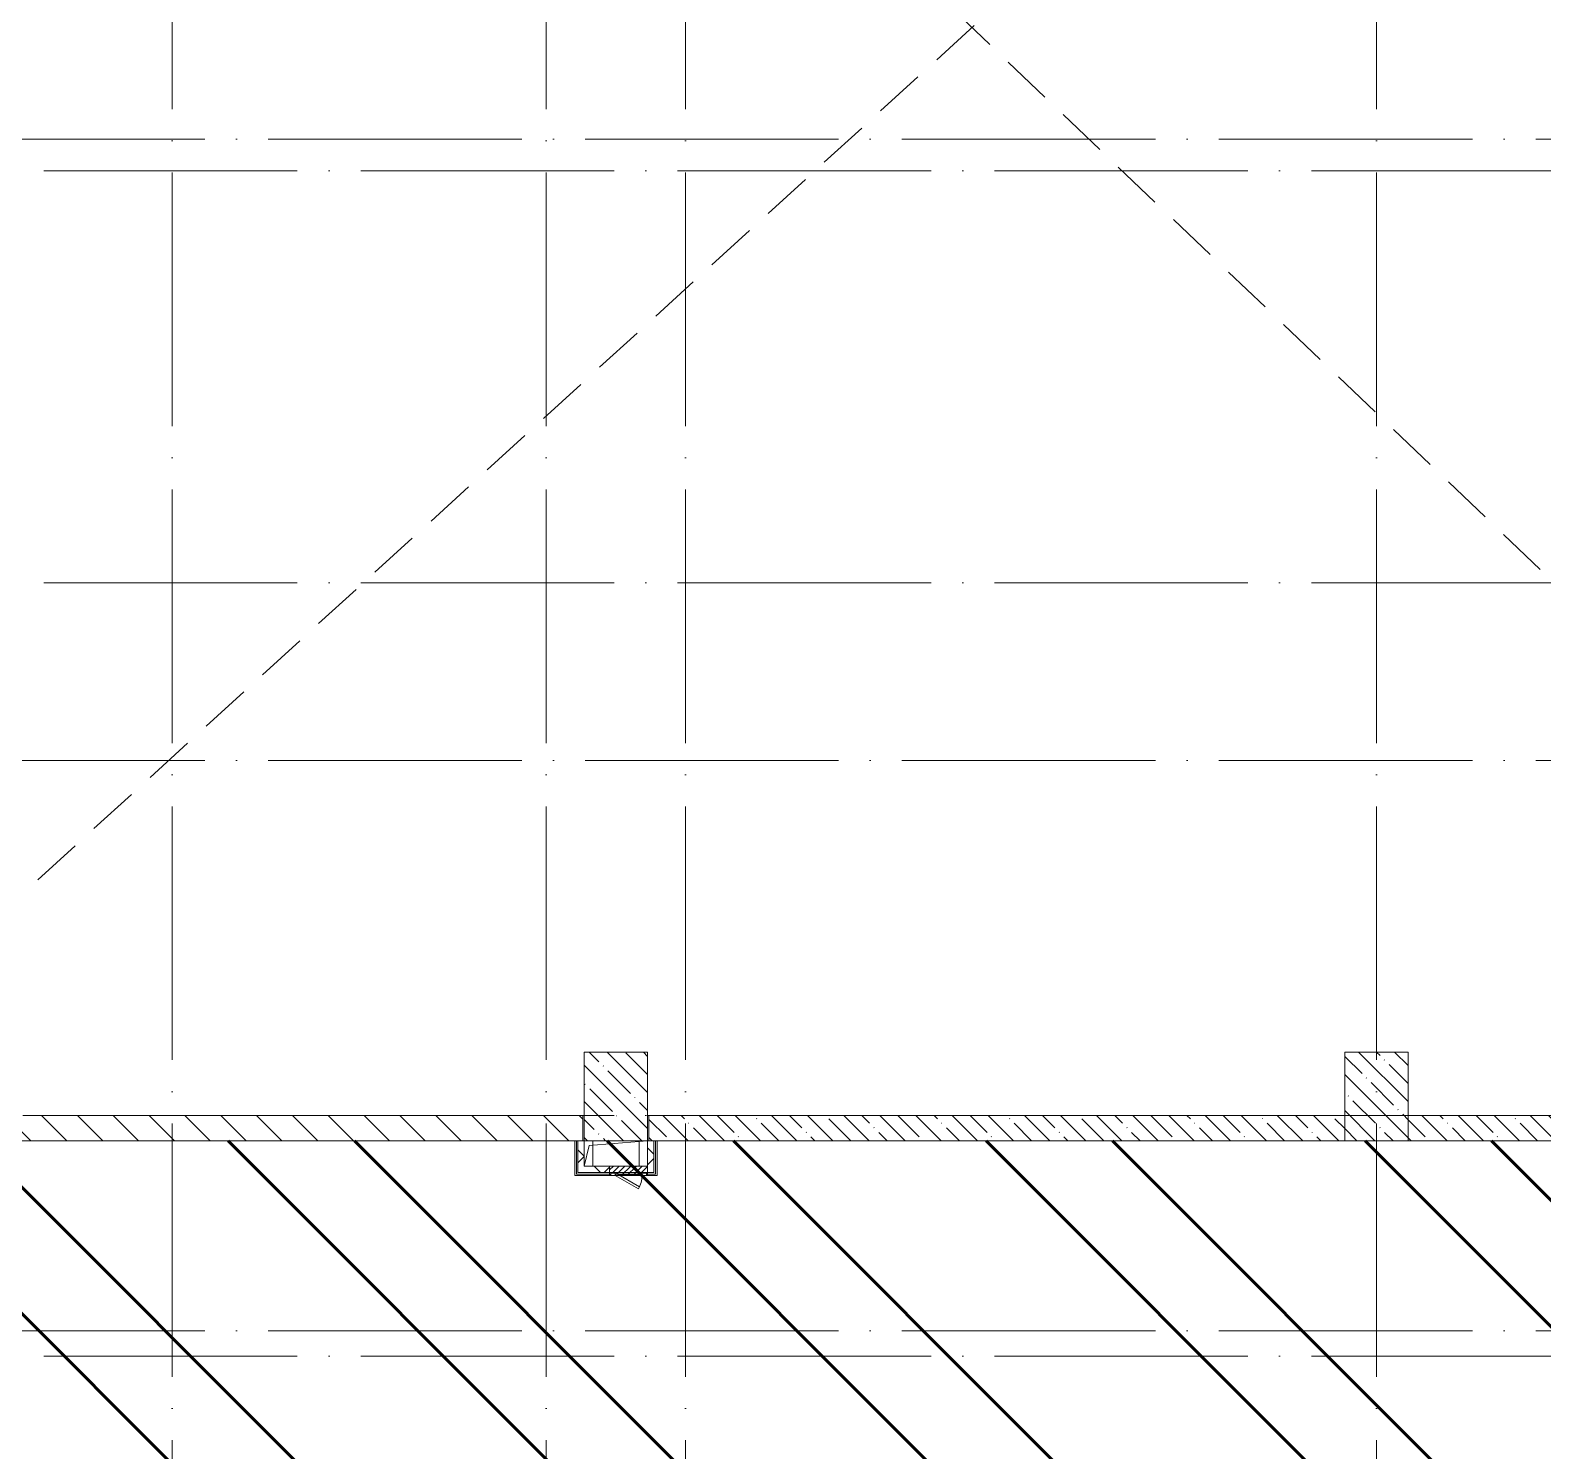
# Model space of a CAD drawing. Header units: millimetres. Extents: x -68946 to 288321, y -402657 to 324925.
# Drawn here: x 148132 to 160065, y -232876 to -221671 of the extents above; entities that cross this region are included whole.
import ezdxf

# ---------------------------------------------------------------- set-up
doc = ezdxf.new("R2010")
doc.units = ezdxf.units.MM
doc.linetypes.add('ADSK_Линия сетки', pattern=[2500, 2000, -250, 0, -250])
doc.linetypes.add('Штриховая', pattern=[600, 400, -200])
for name, color, linetype, lineweight in [('3.4) ПТ-1.2      4 вып', 1, 'Continuous', 60), ('A-DETL-____-OTLN', 250, 'Continuous', 5), ('A-DETL-GENF-OTLN', 250, 'Continuous', 5), ('A-DOOR-____-MCUT', 250, 'Continuous', 5), ('A-DOOR-____-OTLN', 250, 'Continuous', 5), ('A-FLOR-____-OTLN', 192, 'Continuous', 9), ('A-GENM-____-MCUT', 250, 'Continuous', 25), ('A-GENM-____-OTLN', 250, 'Continuous', 9), ('A-GLAZ-____-OTLN', 250, 'Continuous', 5), ('A-WALL-____-MCUT', 250, 'Continuous', 13), ('A-WALL-____-PATT', 250, 'Continuous', 13), ('A-WALL-FNSH-MCUT', 250, 'Continuous', 13), ('I-WALL-____-OTLN', 250, 'Continuous', 9), ('S-COLS-____-MCUT', 250, 'Continuous', 25), ('S-COLS-____-OTLN', 250, 'Continuous', 9), ('S-GRID-____-OTLN', 250, 'Continuous', 9)]:
    doc.layers.add(name, color=color, linetype=linetype, lineweight=lineweight)
pattern_1 = [(45, (28052.9, -258555.93), (-141.42136, 141.42136), []), (135, (28052.9, -258555.93), (-141.42136, -141.42136), [])]
pattern_2 = [(135, (28052.9, -258555.93), (-142.5612, -142.5612), []), (135, (28195.47, -258555.93), (-142.5612, -142.5612), [252.016, -50.403, 3.353, -47.05])]

# ---------------------------------------------------------------- blocks, each defined once
blk = doc.blocks.new('BSC_Колонна _Прямоугольная - 500x700-V127-АР1_Маркировочный план 3 этажа секция 2_3')
at = {"layer": 'S-COLS-____-OTLN', "lineweight": 5}
h = blk.add_hatch(dxfattribs=at)
h.set_pattern_fill('FP_103', color=256, style=0, pattern_type=2)
h.set_pattern_definition([(135, (-124699.98, -28475), (-142.5612, -142.5612), []), (135, (-124557.42, -28475), (-142.5612, -142.5612), [252.016, -50.403, 3.353, -47.05])])
h.paths.add_polyline_path([(-250, -350), (250, -350), (250, 350), (-250, 350), (-250, -350)])
at = {"layer": 'S-COLS-____-MCUT', "lineweight": 5}
for p, q in [((250, 350), (-250, 350)), ((-250, 350), (-250, -350)), ((250, -350), (250, 350)), ((-250, -350), (250, -350))]:
    blk.add_line(p, q, dxfattribs=at)
blk = doc.blocks.new('_Wn_-As_OpeningMEP_floor__Rectangular - _Wn_-As_OpeningMEP_floor__Rectangular-32466847-АР1_Маркировочный план 3 этажа секция 2_3')
at = {"layer": 'A-DETL-GENF-OTLN', "lineweight": 5}
for p, q in [((-212, 112), (250, 150)), ((-250, -50), (-212, 112))]:
    blk.add_line(p, q, dxfattribs=at)
blk = doc.blocks.new('АР_Люк - ЛРС_ВК_300х400_внутренний_RAL 9003-42737853-АР1_Маркировочный план 3 этажа секция 2_3')
at = {"layer": 'A-DOOR-____-OTLN'}
h = blk.add_hatch(dxfattribs=at)
h.set_pattern_fill('FP_144', color=256, style=0, pattern_type=2)
h.set_pattern_definition([(45, (125, 0), (-22.6274, 22.6274), [])])
h.paths.add_polyline_path([(275, 37), (265, 37), (265, 17), (230, 17), (229, 36), (220, 20), (190, 37), (20, 37), (20, 17), (-15, 17), (-15, 37), (-25, 37), (-25, -38), (275, -38), (275, 34)])
at = {"layer": 'A-DETL-GENF-OTLN', "lineweight": 5}
for p, q in [((275, 37), (-25, 37)), ((-25, 37), (-25, -38)), ((275, -38), (275, 37)), ((-25, -38), (275, -38))]:
    blk.add_line(p, q, dxfattribs=at)
at = {"layer": 'A-DOOR-____-MCUT', "lineweight": 5}
for p, q in [((48, 142), (38, 125)), ((38, 125), (220, 20)), ((230, 37), (48, 142)), ((20, 37), (-15, 37)), ((-15, 37), (-15, 17)), ((-15, 17), (20, 17)), ((20, 17), (20, 37)), ((220, 20), (230, 37)), ((265, 37), (230, 37)), ((230, 37), (230, 17)), ((230, 17), (265, 17)), ((265, 17), (265, 37))]:
    blk.add_line(p, q, dxfattribs=at)
blk.add_arc((230, 37), 210, 150, 180, dxfattribs=at)
at = {"layer": 'A-DOOR-____-OTLN'}
blk.add_line((230, 37), (48, 142), dxfattribs=at)
blk = doc.blocks.new('ASML_АР_Отделка Люка - ВО Отделка люков_Грунтовка 0_Шпатлевка 0_Окраска 0_0-42467640-АР1_Маркировочный план 3 этажа секция 2_3')
at = {"layer": 'A-GENM-____-MCUT', "lineweight": 5}
for p, q in [((-140, 3), (-150, 3)), ((-150, 3), (-150, 0)), ((65, 3), (-105, 3)), ((150, 3), (140, 3)), ((150, 0), (150, 3)), ((-150, 0), (-140, 0)), ((-105, 0), (70, 0)), ((103, 0), (105, 0)), ((140, 0), (150, 0))]:
    blk.add_line(p, q, dxfattribs=at)

msp = doc.modelspace()

# ---------------------------------------------------------------- hatches: boundary and pattern name
at = {"layer": '3.4) ПТ-1.2      4 вып'}
h = msp.add_hatch(dxfattribs=at)
h.set_pattern_fill('ANSI32', color=256, scale=222, angle=90)
h.paths.add_polyline_path([(160352.8838, -230430.9292), (145053.5681, -230430.9292), (145053.5681, -230950.9292), (142302.8838, -230950.9292), (142302.8838, -235730.9292), (142302.8838, -248330.9286), (160352.8838, -248330.9286)])
at = {"layer": 'A-WALL-____-PATT', "lineweight": 15}
h = msp.add_hatch(dxfattribs=at)
h.set_pattern_fill('FP_1', color=256, style=0, pattern_type=2)
h.set_pattern_definition([(135, (28052.9, -258555.93), (-141.42136, -141.42136), [])])
h.paths.add_polyline_path([(151102.9057, -230430.9282), (152492.8838, -230430.5665), (152492.8838, -230230.9282), (147152.8838, -230230.9282), (147152.8838, -230430.9282), (149860.6508, -230430.9276)])
h = msp.add_hatch(dxfattribs=at)
h.set_pattern_fill('FP_19', color=256, style=0, pattern_type=2)
h.set_pattern_definition(pattern_2)
h.paths.add_polyline_path([(164347.9057, -230430.9282), (164347.9057, -230230.9282), (159002.8838, -230230.9282), (159002.8838, -230430.9282), (164052.4823, -230430.9282)])
h.paths.add_polyline_path([(155852.9057, -230430.9282), (158502.8838, -230430.9282), (158502.8838, -230230.9282), (153012.9057, -230230.9282), (153012.9057, -230430.9282), (155452.9057, -230430.9282)])
h = msp.add_hatch(dxfattribs=at)
h.set_pattern_fill('FP_52', color=256, style=0, pattern_type=2)
h.set_pattern_definition(pattern_1)
h.paths.add_polyline_path([(152502.9057, -230630.9286), (152502.8838, -230430.9276), (152452.9057, -230430.9282), (152452.9057, -230591.9745), (152502.8838, -230630.9105)])
h.paths.add_polyline_path([(152495.1345, -230680.9286), (152502.9057, -230680.9286), (152502.9057, -230630.9286), (152452.9057, -230591.9745), (152452.9057, -230680.9286)])
h = msp.add_hatch(dxfattribs=at)
h.set_pattern_fill('FP_52', color=256, style=0, pattern_type=2)
h.set_pattern_definition(pattern_1)
h.paths.add_polyline_path([(153002.9071, -230630.9286), (153052.9057, -230630.9286), (153052.9057, -230430.9282), (153002.9057, -230430.9276), (153002.9057, -230555.9286)])
h = msp.add_hatch(dxfattribs=at)
h.set_pattern_fill('FP_52', color=256, style=0, pattern_type=2)
h.set_pattern_definition(pattern_1)
h.paths.add_polyline_path([(152563.8568, -230680.9286), (152702.9057, -230680.9286), (152702.9057, -230630.9286), (152502.9057, -230630.9286), (152502.9057, -230680.9286)])
h.paths.add_polyline_path([(153002.9057, -230680.9286), (153052.9057, -230680.9286), (153052.9057, -230630.9286), (153002.9071, -230630.9286), (153002.9057, -230673.7857)])
at = {"layer": 'S-COLS-____-OTLN', "lineweight": 5}
h = msp.add_hatch(dxfattribs=at)
h.set_pattern_fill('FP_19', color=256, style=0, pattern_type=2)
h.set_pattern_definition(pattern_2)
h.paths.add_polyline_path([(158817.8856, -230430.9286), (159002.8838, -230430.9282), (159002.8838, -229730.9286), (158502.8838, -229730.9286), (158502.8848, -230430.9282)])

# ---------------------------------------------------------------- linework, layer by layer
at = {"layer": 'A-DETL-____-OTLN', "linetype": 'Штриховая'}
for p, q in [((147162.9057, -213640.9292), (164352.8838, -230030.9286)), ((148190.9057, -228372.9282), (164352.8609, -213630.8964))]:
    msp.add_line(p, q, dxfattribs=at)
at = {"layer": 'A-FLOR-____-OTLN', "lineweight": 5}
for p, q in [((152502.8838, -230230.9282), (152492.8838, -230230.9282)), ((153012.9057, -230230.9282), (153002.8838, -230230.9282))]:
    msp.add_line(p, q, dxfattribs=at)
at = {"layer": 'A-WALL-____-MCUT', "color": 7, "lineweight": 15}
for p, q in [((152492.8838, -230230.9282), (148072.9057, -230230.9282)), ((152492.8838, -230430.9282), (152492.8838, -230230.9282)), ((147152.8838, -230430.9282), (152492.8838, -230430.9282)), ((152502.8838, -230430.9276), (152452.9057, -230430.9276)), ((152452.9057, -230430.9276), (152452.9057, -230680.9286)), ((152502.9057, -230630.9286), (152502.9057, -230430.9286)), ((153052.9057, -230430.9276), (153002.9057, -230430.9276)), ((153002.9057, -230430.9286), (153002.9057, -230630.9286)), ((153052.9057, -230680.9286), (153052.9057, -230430.9276)), ((153002.9057, -230630.9286), (152502.9057, -230630.9286)), ((152452.9057, -230680.9286), (153052.9057, -230680.9286))]:
    msp.add_line(p, q, dxfattribs=at)
at = {"layer": 'A-WALL-____-MCUT', "color": 250, "lineweight": 15}
for p, q in [((158502.8838, -230230.9282), (153012.9057, -230230.9282)), ((153012.9057, -230230.9282), (153012.9057, -230430.9282)), ((167552.9057, -230230.9282), (159002.8838, -230230.9282)), ((153012.9057, -230430.9282), (158502.8838, -230430.9282)), ((159002.8838, -230430.9282), (168302.9057, -230430.9282))]:
    msp.add_line(p, q, dxfattribs=at)
at = {"layer": 'A-WALL-____-MCUT', "lineweight": 15}
for p, q in [((158502.8838, -230430.9282), (158502.8838, -230230.9282)), ((159002.8838, -230230.9282), (159002.8838, -230430.9282)), ((152440.4057, -230430.9276), (152440.4057, -230693.4286)), ((153065.4057, -230693.4286), (153065.4057, -230430.9276)), ((152440.4057, -230693.4286), (152712.9057, -230693.4286)), ((152747.9057, -230693.4286), (152755.1226, -230693.4286)), ((152766.2551, -230693.4286), (152957.9057, -230693.4286)), ((152992.9057, -230693.4286), (153065.4057, -230693.4286))]:
    msp.add_line(p, q, dxfattribs=at)
at = {"layer": 'A-WALL-FNSH-MCUT', "lineweight": 15}
for p, q in [((152452.9057, -230430.9276), (152427.9057, -230430.9276)), ((152427.9057, -230430.9276), (152427.9057, -230705.9286)), ((153077.9057, -230430.9276), (153052.9057, -230430.9276)), ((153077.9057, -230705.9286), (153077.9057, -230430.9276)), ((152427.9057, -230705.9286), (152702.9057, -230705.9286)), ((153002.9057, -230705.9286), (153077.9057, -230705.9286))]:
    msp.add_line(p, q, dxfattribs=at)
at = {"layer": 'I-WALL-____-OTLN', "lineweight": 15}
for p, q in [((152570.8838, -230430.9286), (152570.8838, -230630.9276)), ((152934.9057, -230630.9276), (152934.9057, -230430.9286))]:
    msp.add_line(p, q, dxfattribs=at)
at = {"layer": 'S-COLS-____-MCUT', "lineweight": 5}
for p, q in [((159002.8838, -229730.9286), (158502.8838, -229730.9286)), ((158502.8838, -229730.9286), (158502.8838, -230230.9282)), ((159002.8838, -230230.9282), (159002.8838, -229730.9286)), ((158502.8838, -230430.9286), (159002.8838, -230430.9286))]:
    msp.add_line(p, q, dxfattribs=at)
at = {"layer": 'S-COLS-____-OTLN', "lineweight": 5}
for p, q in [((158502.8838, -230230.9282), (158502.8838, -230430.9286)), ((159002.8838, -230430.9286), (159002.8838, -230230.9282))]:
    msp.add_line(p, q, dxfattribs=at)
at = {"layer": 'S-GRID-____-OTLN', "linetype": 'ADSK_Линия сетки'}
for p, q in [((149252.9057, -262294.7685), (149252.9057, -197353.9241)), ((152202.9057, -262294.7685), (152202.9057, -197353.9241)), ((153302.9057, -262294.7685), (153302.9057, -197353.9241)), ((158752.9057, -262294.7685), (158752.9057, -197353.9241)), ((184510.8783, -222530.9286), (127372.9057, -222530.9286)), ((93236.8325, -222780.9286), (181888.5828, -222780.9286)), ((93236.8325, -226030.9286), (181748.3453, -226030.9286)), ((184510.8783, -227430.9286), (127372.9057, -227430.9286)), ((93236.8325, -230230.9286), (181748.3453, -230230.9286)), ((184510.8783, -231930.9286), (127372.9057, -231930.9286)), ((93236.8325, -232130.9286), (181888.5828, -232130.9286))]:
    msp.add_line(p, q, dxfattribs=at)

# ---------------------------------------------------------------- block references
at = {"layer": 'A-DOOR-____-OTLN', "rotation": 180}
msp.add_blockref('АР_Люк - ЛРС_ВК_300х400_внутренний_RAL 9003-42737853-АР1_Маркировочный план 3 этажа секция 2_3', (152977.9057, -230668.4286), dxfattribs=at)
at = {"layer": 'A-GENM-____-OTLN', "lineweight": 5, "rotation": 180}
msp.add_blockref('ASML_АР_Отделка Люка - ВО Отделка люков_Грунтовка 0_Шпатлевка 0_Окраска 0_0-42467640-АР1_Маркировочный план 3 этажа секция 2_3', (152852.9057, -230702.9286), dxfattribs=at)
at = {"layer": 'A-GLAZ-____-OTLN'}
msp.add_blockref('_Wn_-As_OpeningMEP_floor__Rectangular - _Wn_-As_OpeningMEP_floor__Rectangular-32466847-АР1_Маркировочный план 3 этажа секция 2_3', (152752.9057, -230580.9276), dxfattribs=at)
at = {"layer": 'S-COLS-____-OTLN', "lineweight": 5}
msp.add_blockref('BSC_Колонна _Прямоугольная - 500x700-V127-АР1_Маркировочный план 3 этажа секция 2_3', (152752.8838, -230080.9286), dxfattribs=at)

doc.saveas('drawing.dxf')
